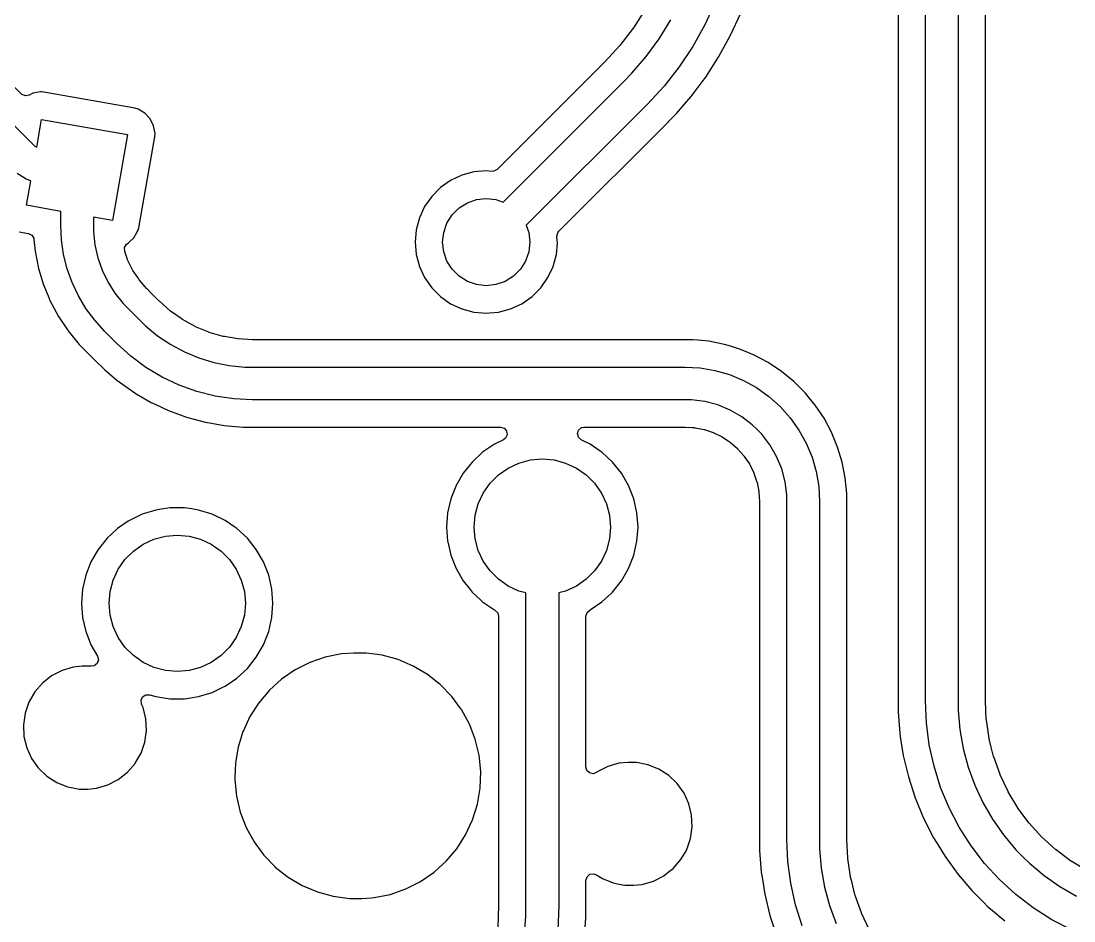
# Model space of a CAD drawing. Extents: x 68 to 346, y -197 to -84.
# Drawn here: x 174.89 to 194.19, y -158.45 to -141.94 of the extents above; entities that cross this region are included whole.
import ezdxf

# ---------------------------------------------------------------- set-up
doc = ezdxf.new("R2010")
doc.units = 0
doc.layers.add('BLACK', color=7, linetype='CONTINUOUS')

msp = doc.modelspace()

# ---------------------------------------------------------------- linework, layer by layer
at = {"layer": 'BLACK', "linetype": 'CONTINUOUS'}
for p, q in [((190.969, -133.877), (190.969, -154.326)), ((191.47, -154.414), (191.47, -133.876)), ((192.07, -133.876), (192.07, -154.414)), ((192.57, -154.413), (192.57, -133.96)), ((187.617, -141.605), (187.428, -142.015)), ((186.33, -141.731), (186.115, -142.068)), ((187.897, -142.204), (188.083, -141.798)), ((174.892, -143.28), (173.577, -141.965)), ((186.112, -142.072), (185.869, -142.389)), ((186.115, -142.068), (186.112, -142.072)), ((186.59, -142.267), (186.801, -141.922)), ((187.428, -142.015), (187.207, -142.408)), ((186.353, -142.593), (186.59, -142.267)), ((187.684, -142.595), (187.897, -142.204)), ((173.256, -142.352), (175.098, -144.194)), ((185.865, -142.393), (185.593, -142.69)), ((185.869, -142.389), (185.865, -142.393)), ((187.207, -142.408), (186.957, -142.783)), ((186.09, -142.901), (186.353, -142.593)), ((187.443, -142.97), (187.684, -142.595)), ((187.684, -142.595), (187.684, -142.595)), ((185.593, -142.69), (183.618, -144.665)), ((186.957, -142.783), (186.678, -143.137)), ((183.727, -145.264), (185.948, -143.044)), ((185.948, -143.044), (186.09, -142.901)), ((185.948, -143.044), (185.948, -143.044)), ((187.175, -143.327), (187.375, -143.061)), ((187.375, -143.061), (187.443, -142.97)), ((187.443, -142.97), (187.443, -142.97)), ((187.443, -142.97), (187.443, -142.97)), ((175.245, -143.242), (175.103, -143.269)), ((175.265, -143.244), (175.245, -143.242)), ((175.245, -143.242), (175.245, -143.242)), ((175.245, -143.242), (175.245, -143.242)), ((175.304, -143.247), (175.265, -143.244)), ((176.974, -143.541), (175.304, -143.247)), ((175.304, -143.247), (175.304, -143.247)), ((175.304, -143.247), (175.304, -143.247)), ((186.678, -143.137), (186.372, -143.468)), ((174.902, -143.289), (174.892, -143.28)), ((174.967, -143.315), (174.902, -143.289)), ((175.035, -143.303), (174.967, -143.315)), ((175.103, -143.269), (175.035, -143.303)), ((175.103, -143.269), (175.103, -143.269)), ((175.103, -143.269), (175.103, -143.269)), ((187.052, -143.47), (187.175, -143.327)), ((177.032, -143.558), (176.974, -143.541)), ((176.974, -143.541), (176.974, -143.541)), ((177.156, -143.631), (177.032, -143.558)), ((177.032, -143.558), (177.032, -143.558)), ((177.255, -143.736), (177.156, -143.631)), ((177.156, -143.631), (177.156, -143.631)), ((177.156, -143.631), (177.156, -143.631)), ((186.372, -143.468), (184.152, -145.688)), ((186.372, -143.468), (186.372, -143.468)), ((186.883, -143.664), (186.905, -143.639)), ((186.905, -143.639), (187.052, -143.47)), ((175.174, -144.259), (175.265, -143.748)), ((175.265, -143.748), (176.84, -144.026)), ((177.319, -143.864), (177.255, -143.736)), ((184.75, -145.797), (186.758, -143.79)), ((186.758, -143.79), (186.759, -143.789)), ((186.758, -143.79), (186.758, -143.79)), ((186.759, -143.788), (186.883, -143.664)), ((186.759, -143.789), (186.759, -143.788)), ((176.84, -144.026), (176.562, -145.601)), ((177.346, -144.006), (177.319, -143.864)), ((177.342, -144.065), (177.346, -144.006)), ((175.098, -144.194), (175.098, -144.194)), ((175.098, -144.194), (175.141, -144.237)), ((177.047, -145.734), (177.342, -144.065)), ((175.141, -144.237), (175.174, -144.259)), ((174.982, -144.842), (174.819, -144.742)), ((182.971, -144.771), (182.765, -144.867)), ((183.191, -144.712), (182.971, -144.771)), ((182.971, -144.771), (182.971, -144.771)), ((183.418, -144.692), (183.191, -144.712)), ((183.191, -144.712), (183.191, -144.712)), ((183.52, -144.701), (183.418, -144.692)), ((183.418, -144.692), (183.418, -144.692)), ((183.557, -144.699), (183.52, -144.701)), ((183.618, -144.665), (183.557, -144.699)), ((175.066, -144.877), (174.982, -144.842)), ((174.987, -145.323), (175.066, -144.877)), ((182.765, -144.867), (182.579, -144.998)), ((182.765, -144.867), (182.765, -144.867)), ((182.418, -145.159), (182.287, -145.345)), ((182.579, -144.998), (182.418, -145.159)), ((175.614, -145.434), (174.987, -145.323)), ((182.287, -145.345), (182.191, -145.551)), ((182.287, -145.345), (182.287, -145.345)), ((182.792, -145.499), (182.919, -145.372)), ((182.919, -145.372), (183.071, -145.277)), ((183.071, -145.277), (183.24, -145.218)), ((183.24, -145.218), (183.418, -145.198)), ((183.418, -145.198), (183.596, -145.218)), ((183.596, -145.218), (183.727, -145.264)), ((175.614, -145.689), (175.614, -145.434)), ((176.562, -145.601), (176.214, -145.54)), ((176.214, -145.54), (176.214, -145.689)), ((182.191, -145.551), (182.132, -145.771)), ((182.191, -145.551), (182.191, -145.551)), ((182.697, -145.651), (182.792, -145.499)), ((175.627, -145.959), (175.614, -145.689)), ((175.614, -145.689), (175.614, -145.689)), ((175.614, -145.689), (175.614, -145.689)), ((176.214, -145.689), (176.214, -145.689)), ((176.214, -145.689), (176.214, -145.81)), ((177.03, -145.793), (177.047, -145.735)), ((177.047, -145.735), (177.047, -145.734)), ((177.047, -145.735), (177.047, -145.735)), ((182.638, -145.82), (182.697, -145.651)), ((184.152, -145.688), (184.198, -145.82)), ((174.853, -145.808), (175.021, -145.838)), ((175.021, -145.838), (175.084, -145.869)), ((175.084, -145.869), (175.119, -145.929)), ((175.119, -145.929), (175.123, -145.948)), ((175.123, -145.948), (175.144, -146.166)), ((176.214, -145.81), (176.241, -146.05)), ((176.871, -145.998), (176.957, -145.917)), ((176.957, -145.917), (177.012, -145.825)), ((177.012, -145.825), (177.03, -145.793)), ((177.03, -145.793), (177.03, -145.793)), ((182.132, -145.771), (182.112, -145.998)), ((182.132, -145.771), (182.132, -145.771)), ((182.618, -145.998), (182.638, -145.82)), ((184.198, -145.82), (184.218, -145.998)), ((184.714, -145.896), (184.728, -145.827)), ((184.721, -145.972), (184.714, -145.896)), ((184.728, -145.827), (184.75, -145.797)), ((175.666, -146.225), (175.627, -145.959)), ((176.241, -146.05), (176.294, -146.285)), ((176.785, -146.098), (176.82, -146.038)), ((176.788, -146.168), (176.785, -146.098)), ((176.82, -146.038), (176.849, -146.017)), ((176.849, -146.017), (176.852, -146.015)), ((176.852, -146.015), (176.871, -145.998)), ((182.112, -145.998), (182.112, -145.998)), ((182.112, -145.998), (182.132, -146.224)), ((182.638, -146.176), (182.618, -145.998)), ((184.218, -145.998), (184.198, -146.176)), ((184.703, -146.224), (184.722, -146.015)), ((184.723, -145.998), (184.721, -145.972)), ((184.722, -146.015), (184.723, -145.998)), ((184.723, -145.998), (184.723, -145.998)), ((175.144, -146.166), (175.144, -146.166)), ((175.144, -146.166), (175.207, -146.48)), ((175.732, -146.487), (175.666, -146.225)), ((176.294, -146.285), (176.374, -146.513)), ((176.826, -146.281), (176.788, -146.168)), ((176.838, -146.316), (176.826, -146.281)), ((176.841, -146.324), (176.838, -146.316)), ((176.933, -146.51), (176.841, -146.324)), ((182.132, -146.224), (182.132, -146.224)), ((182.132, -146.224), (182.191, -146.444)), ((182.697, -146.345), (182.638, -146.176)), ((184.198, -146.176), (184.139, -146.345)), ((184.645, -146.444), (184.703, -146.224)), ((175.207, -146.48), (175.207, -146.48)), ((175.207, -146.48), (175.299, -146.785)), ((175.823, -146.741), (175.732, -146.487)), ((176.374, -146.513), (176.479, -146.73)), ((176.937, -146.517), (176.933, -146.51)), ((177.026, -146.65), (176.937, -146.517)), ((182.191, -146.444), (182.191, -146.444)), ((182.191, -146.444), (182.287, -146.65)), ((182.792, -146.496), (182.697, -146.345)), ((182.919, -146.623), (182.792, -146.496)), ((184.043, -146.496), (183.917, -146.623)), ((184.139, -146.345), (184.043, -146.496)), ((184.548, -146.65), (184.645, -146.444)), ((177.052, -146.689), (177.026, -146.65)), ((177.057, -146.696), (177.052, -146.689)), ((177.196, -146.853), (177.057, -146.696)), ((182.287, -146.65), (182.287, -146.65)), ((182.287, -146.65), (182.418, -146.837)), ((183.071, -146.718), (182.919, -146.623)), ((183.24, -146.778), (183.071, -146.718)), ((183.765, -146.718), (183.596, -146.778)), ((183.917, -146.623), (183.765, -146.718)), ((184.418, -146.837), (184.548, -146.65)), ((175.299, -146.785), (175.383, -146.986)), ((175.938, -146.985), (175.823, -146.741)), ((176.479, -146.73), (176.607, -146.935)), ((177.198, -146.856), (177.196, -146.853)), ((177.264, -146.921), (177.198, -146.856)), ((177.422, -147.08), (177.264, -146.921)), ((177.264, -146.921), (177.264, -146.921)), ((182.418, -146.837), (182.579, -146.998)), ((183.418, -146.798), (183.24, -146.778)), ((183.596, -146.778), (183.418, -146.798)), ((184.257, -146.998), (184.418, -146.837)), ((175.383, -146.986), (175.416, -147.068)), ((175.416, -147.068), (175.422, -147.08)), ((175.422, -147.08), (175.444, -147.122)), ((176.077, -147.216), (175.938, -146.985)), ((176.607, -146.935), (176.758, -147.123)), ((177.424, -147.082), (177.422, -147.08)), ((177.623, -147.259), (177.424, -147.082)), ((182.579, -146.998), (182.579, -146.998)), ((182.579, -146.998), (182.765, -147.128)), ((184.071, -147.128), (184.257, -146.998)), ((175.444, -147.122), (175.572, -147.362)), ((176.238, -147.433), (176.077, -147.216)), ((176.758, -147.123), (176.843, -147.209)), ((176.843, -147.209), (176.843, -147.209)), ((176.843, -147.209), (176.843, -147.209)), ((176.843, -147.209), (177.069, -147.435)), ((177.628, -147.264), (177.623, -147.259)), ((177.84, -147.414), (177.628, -147.264)), ((182.765, -147.128), (182.971, -147.224)), ((182.971, -147.224), (183.191, -147.283)), ((183.191, -147.283), (183.353, -147.298)), ((183.353, -147.298), (183.418, -147.303)), ((183.418, -147.303), (183.48, -147.298)), ((183.418, -147.303), (183.418, -147.303)), ((183.418, -147.303), (183.418, -147.303)), ((183.48, -147.298), (183.644, -147.283)), ((183.644, -147.283), (183.864, -147.224)), ((183.864, -147.224), (184.071, -147.128)), ((175.572, -147.362), (175.749, -147.627)), ((176.419, -147.633), (176.238, -147.433)), ((177.069, -147.435), (177.069, -147.435)), ((177.069, -147.435), (177.17, -147.536)), ((177.844, -147.417), (177.84, -147.414)), ((177.85, -147.42), (177.844, -147.417)), ((178.081, -147.548), (177.85, -147.42)), ((175.749, -147.627), (175.749, -147.627)), ((175.749, -147.627), (175.749, -147.627)), ((175.749, -147.627), (175.952, -147.874)), ((176.645, -147.859), (176.419, -147.633)), ((176.419, -147.633), (176.419, -147.633)), ((177.17, -147.536), (177.392, -147.718)), ((178.087, -147.551), (178.081, -147.548)), ((178.331, -147.652), (178.087, -147.551)), ((178.338, -147.655), (178.331, -147.652)), ((178.592, -147.728), (178.338, -147.655)), ((175.952, -147.874), (176.033, -147.955)), ((176.901, -148.091), (176.645, -147.859)), ((176.645, -147.859), (176.645, -147.859)), ((176.645, -147.859), (176.645, -147.859)), ((176.645, -147.859), (176.645, -147.859)), ((177.392, -147.718), (177.631, -147.878)), ((177.631, -147.878), (177.884, -148.013)), ((178.599, -147.729), (178.592, -147.728)), ((178.616, -147.732), (178.599, -147.729)), ((178.86, -147.774), (178.616, -147.732)), ((178.866, -147.774), (178.86, -147.774)), ((179.132, -147.789), (178.866, -147.774)), ((179.136, -147.79), (179.132, -147.789)), ((187.062, -147.79), (179.136, -147.79)), ((187.208, -147.789), (187.062, -147.79)), ((187.295, -147.798), (187.208, -147.789)), ((187.208, -147.789), (187.208, -147.789)), ((187.498, -147.818), (187.295, -147.798)), ((187.637, -147.846), (187.498, -147.818)), ((187.498, -147.818), (187.498, -147.818)), ((187.498, -147.818), (187.498, -147.818)), ((187.784, -147.875), (187.637, -147.846)), ((187.878, -147.903), (187.784, -147.875)), ((176.033, -147.955), (176.033, -147.955)), ((176.033, -147.955), (176.255, -148.177)), ((177.884, -148.013), (178.149, -148.123)), ((188.063, -147.96), (187.878, -147.903)), ((188.141, -147.992), (188.063, -147.96)), ((188.063, -147.96), (188.063, -147.96)), ((188.063, -147.96), (188.063, -147.96)), ((188.333, -148.071), (188.141, -147.992)), ((188.59, -148.209), (188.333, -148.071)), ((176.255, -148.177), (176.255, -148.177)), ((176.255, -148.177), (176.415, -148.337)), ((177.178, -148.297), (176.901, -148.091)), ((178.149, -148.123), (178.423, -148.206)), ((178.423, -148.206), (178.705, -148.262)), ((178.705, -148.262), (178.99, -148.29)), ((188.832, -148.371), (188.59, -148.209)), ((188.59, -148.209), (188.59, -148.209)), ((188.59, -148.209), (188.59, -148.209)), ((176.415, -148.337), (176.415, -148.337)), ((176.415, -148.337), (176.415, -148.337)), ((176.415, -148.337), (176.644, -148.529)), ((177.474, -148.474), (177.178, -148.297)), ((178.99, -148.29), (179.134, -148.29)), ((179.134, -148.29), (179.134, -148.29)), ((179.134, -148.29), (179.134, -148.29)), ((179.134, -148.29), (187.062, -148.29)), ((187.062, -148.29), (187.062, -148.29)), ((187.062, -148.29), (187.338, -148.306)), ((187.338, -148.306), (187.611, -148.352)), ((187.611, -148.352), (187.877, -148.428)), ((187.877, -148.428), (188.133, -148.534)), ((189.058, -148.556), (188.832, -148.371)), ((176.644, -148.529), (176.684, -148.563)), ((176.684, -148.563), (176.684, -148.563)), ((176.684, -148.563), (176.971, -148.764)), ((177.787, -148.622), (177.474, -148.474)), ((178.112, -148.738), (177.787, -148.622)), ((188.133, -148.534), (188.375, -148.668)), ((189.161, -148.659), (189.058, -148.556)), ((189.058, -148.556), (189.058, -148.556)), ((189.197, -148.695), (189.161, -148.659)), ((189.161, -148.659), (189.161, -148.659)), ((176.971, -148.764), (176.999, -148.78)), ((176.999, -148.78), (177.276, -148.94)), ((178.447, -148.822), (178.112, -148.738)), ((178.789, -148.873), (178.447, -148.822)), ((188.375, -148.668), (188.601, -148.828)), ((188.601, -148.828), (188.807, -149.013)), ((189.221, -148.718), (189.197, -148.695)), ((189.197, -148.695), (189.197, -148.695)), ((189.236, -148.734), (189.221, -148.718)), ((189.221, -148.718), (189.221, -148.718)), ((189.264, -148.762), (189.236, -148.734)), ((189.338, -148.853), (189.264, -148.762)), ((189.449, -148.988), (189.338, -148.853)), ((177.276, -148.94), (177.276, -148.94)), ((177.276, -148.94), (177.276, -148.94)), ((177.276, -148.94), (177.359, -148.978)), ((177.359, -148.978), (177.594, -149.088)), ((179.134, -148.89), (178.789, -148.873)), ((187.062, -148.89), (179.134, -148.89)), ((179.134, -148.89), (179.134, -148.89)), ((179.134, -148.89), (179.134, -148.89)), ((187.184, -148.89), (187.062, -148.89)), ((187.062, -148.89), (187.062, -148.89)), ((187.062, -148.89), (187.062, -148.89)), ((187.427, -148.922), (187.184, -148.89)), ((187.664, -148.985), (187.427, -148.922)), ((187.89, -149.079), (187.664, -148.985)), ((188.807, -149.013), (188.807, -149.013)), ((188.807, -149.013), (188.992, -149.219)), ((189.611, -149.23), (189.449, -148.988)), ((177.594, -149.088), (177.594, -149.088)), ((177.594, -149.088), (177.924, -149.208)), ((177.924, -149.208), (178.063, -149.245)), ((188.102, -149.201), (187.89, -149.079)), ((188.296, -149.351), (188.102, -149.201)), ((188.992, -149.219), (189.152, -149.445)), ((189.749, -149.487), (189.611, -149.23)), ((189.611, -149.23), (189.611, -149.23)), ((189.611, -149.23), (189.611, -149.23)), ((178.063, -149.245), (178.263, -149.299)), ((178.263, -149.299), (178.263, -149.299)), ((178.263, -149.299), (178.263, -149.299)), ((178.263, -149.299), (178.381, -149.32)), ((178.381, -149.32), (178.609, -149.36)), ((178.609, -149.36), (178.958, -149.391)), ((178.958, -149.391), (179.134, -149.391)), ((179.134, -149.391), (183.678, -149.391)), ((183.678, -149.391), (183.745, -149.41)), ((183.745, -149.41), (183.791, -149.463)), ((185.11, -149.445), (185.164, -149.401)), ((185.164, -149.401), (185.213, -149.391)), ((185.213, -149.391), (186.978, -149.391)), ((186.978, -149.391), (186.978, -149.391)), ((186.978, -149.391), (187.06, -149.391)), ((187.06, -149.391), (187.064, -149.391)), ((187.064, -149.391), (187.188, -149.399)), ((187.188, -149.399), (187.236, -149.402)), ((187.236, -149.402), (187.244, -149.403)), ((187.244, -149.403), (187.412, -149.436)), ((188.383, -149.437), (188.296, -149.351)), ((183.772, -149.596), (183.732, -149.626)), ((183.801, -149.532), (183.772, -149.596)), ((183.791, -149.463), (183.801, -149.532)), ((185.089, -149.512), (185.11, -149.445)), ((185.107, -149.579), (185.089, -149.512)), ((185.159, -149.626), (185.107, -149.579)), ((187.412, -149.436), (187.42, -149.438)), ((187.42, -149.438), (187.581, -149.493)), ((187.581, -149.493), (187.589, -149.496)), ((187.589, -149.496), (187.742, -149.572)), ((187.742, -149.572), (187.749, -149.576)), ((187.749, -149.576), (187.854, -149.646)), ((188.469, -149.524), (188.383, -149.437)), ((188.383, -149.437), (188.383, -149.437)), ((188.619, -149.718), (188.469, -149.524)), ((189.152, -149.445), (189.286, -149.687)), ((189.86, -149.757), (189.749, -149.487)), ((183.568, -149.705), (183.351, -149.853)), ((183.732, -149.626), (183.568, -149.705)), ((183.568, -149.705), (183.568, -149.705)), ((185.323, -149.705), (185.159, -149.626)), ((185.509, -149.832), (185.323, -149.705)), ((185.323, -149.705), (185.323, -149.705)), ((185.323, -149.705), (185.323, -149.705)), ((185.323, -149.705), (185.323, -149.705)), ((187.854, -149.646), (187.891, -149.671)), ((187.891, -149.671), (187.898, -149.676)), ((187.898, -149.676), (187.931, -149.705)), ((187.931, -149.705), (188.024, -149.787)), ((188.024, -149.787), (188.026, -149.788)), ((188.026, -149.788), (188.032, -149.794)), ((188.032, -149.794), (188.142, -149.92)), ((188.741, -149.93), (188.619, -149.718)), ((189.286, -149.687), (189.391, -149.943)), ((189.945, -150.036), (189.86, -149.757)), ((183.351, -149.853), (183.159, -150.032)), ((184.018, -150.051), (184.229, -149.995)), ((184.229, -149.995), (184.446, -149.976)), ((184.446, -149.976), (184.663, -149.995)), ((184.663, -149.995), (184.873, -150.051)), ((185.54, -149.853), (185.509, -149.832)), ((185.732, -150.032), (185.54, -149.853)), ((188.142, -149.92), (188.144, -149.922)), ((188.144, -149.922), (188.149, -149.929)), ((188.149, -149.929), (188.242, -150.067)), ((188.835, -150.156), (188.741, -149.93)), ((189.391, -149.943), (189.468, -150.209)), ((183.159, -150.032), (182.995, -150.237)), ((183.642, -150.268), (183.821, -150.143)), ((183.821, -150.143), (184.018, -150.051)), ((184.873, -150.051), (185.071, -150.143)), ((185.071, -150.143), (185.249, -150.268)), ((185.896, -150.237), (185.732, -150.032)), ((185.732, -150.032), (185.732, -150.032)), ((185.732, -150.032), (185.732, -150.032)), ((188.242, -150.067), (188.244, -150.071)), ((188.244, -150.071), (188.248, -150.078)), ((188.248, -150.078), (188.324, -150.231)), ((188.898, -150.393), (188.835, -150.156)), ((190.002, -150.322), (189.945, -150.036)), ((182.995, -150.237), (182.864, -150.464)), ((183.488, -150.422), (183.642, -150.268)), ((185.249, -150.268), (185.403, -150.422)), ((186.027, -150.464), (185.896, -150.237)), ((188.324, -150.231), (188.327, -150.239)), ((188.327, -150.239), (188.382, -150.4)), ((188.93, -150.636), (188.898, -150.393)), ((189.468, -150.209), (189.514, -150.482)), ((190.03, -150.612), (190.002, -150.322)), ((182.864, -150.464), (182.768, -150.708)), ((183.363, -150.601), (183.488, -150.422)), ((185.403, -150.422), (185.528, -150.601)), ((186.123, -150.708), (186.027, -150.464)), ((188.382, -150.4), (188.384, -150.408)), ((188.384, -150.408), (188.417, -150.576)), ((188.417, -150.576), (188.418, -150.584)), ((188.418, -150.584), (188.429, -150.756)), ((189.514, -150.482), (189.53, -150.758)), ((182.768, -150.708), (182.71, -150.964)), ((182.768, -150.708), (182.768, -150.708)), ((183.271, -150.798), (183.363, -150.601)), ((185.528, -150.601), (185.62, -150.798)), ((186.181, -150.964), (186.123, -150.708)), ((188.429, -150.756), (188.429, -150.76)), ((188.429, -150.76), (188.429, -150.846)), ((188.93, -150.758), (188.93, -150.636)), ((188.93, -156.954), (188.93, -150.758)), ((188.93, -150.758), (188.93, -150.758)), ((188.93, -150.758), (188.93, -150.758)), ((189.53, -150.758), (189.53, -150.758)), ((189.53, -150.758), (189.53, -156.954)), ((190.03, -150.698), (190.03, -150.612)), ((190.03, -150.711), (190.03, -150.698)), ((190.03, -156.953), (190.03, -150.711)), ((190.03, -150.711), (190.03, -150.711)), ((177.36, -150.913), (177.11, -150.99)), ((177.458, -150.898), (177.36, -150.913)), ((177.36, -150.913), (177.36, -150.913)), ((177.36, -150.913), (177.36, -150.913)), ((177.62, -150.874), (177.458, -150.898)), ((177.882, -150.874), (177.62, -150.874)), ((177.62, -150.874), (177.62, -150.874)), ((178.017, -150.894), (177.882, -150.874)), ((177.882, -150.874), (177.882, -150.874)), ((178.142, -150.913), (178.017, -150.894)), ((178.392, -150.99), (178.142, -150.913)), ((178.142, -150.913), (178.142, -150.913)), ((178.142, -150.913), (178.142, -150.913)), ((182.71, -150.964), (182.69, -151.226)), ((182.71, -150.964), (182.71, -150.964)), ((183.215, -151.009), (183.271, -150.798)), ((185.62, -150.798), (185.677, -151.009)), ((186.201, -151.226), (186.181, -150.964)), ((186.181, -150.964), (186.181, -150.964)), ((186.181, -150.964), (186.181, -150.964)), ((188.429, -150.846), (188.429, -150.846)), ((188.429, -150.846), (188.429, -156.866)), ((176.854, -151.118), (176.657, -151.252)), ((176.873, -151.104), (176.854, -151.118)), ((177.11, -150.99), (176.873, -151.104)), ((176.873, -151.104), (176.873, -151.104)), ((176.873, -151.104), (176.873, -151.104)), ((176.873, -151.104), (176.873, -151.104)), ((178.629, -151.104), (178.392, -150.99)), ((178.392, -150.99), (178.392, -150.99)), ((178.807, -151.226), (178.629, -151.104)), ((178.629, -151.104), (178.629, -151.104)), ((178.629, -151.104), (178.629, -151.104)), ((178.629, -151.104), (178.629, -151.104)), ((183.196, -151.226), (183.215, -151.009)), ((185.677, -151.009), (185.696, -151.226)), ((176.657, -151.252), (176.464, -151.43)), ((178.845, -151.252), (178.807, -151.226)), ((179.038, -151.43), (178.845, -151.252)), ((182.69, -151.226), (182.69, -151.226)), ((182.69, -151.226), (182.71, -151.487)), ((183.215, -151.443), (183.196, -151.226)), ((185.696, -151.226), (185.677, -151.443)), ((186.181, -151.487), (186.201, -151.226)), ((186.201, -151.226), (186.201, -151.226)), ((176.464, -151.43), (176.301, -151.635)), ((176.947, -151.667), (177.126, -151.542)), ((177.126, -151.542), (177.323, -151.45)), ((177.323, -151.45), (177.534, -151.393)), ((177.534, -151.393), (177.751, -151.374)), ((177.751, -151.374), (177.968, -151.393)), ((177.968, -151.393), (178.179, -151.45)), ((178.179, -151.45), (178.376, -151.542)), ((178.376, -151.542), (178.554, -151.667)), ((179.201, -151.635), (179.038, -151.43)), ((179.038, -151.43), (179.038, -151.43)), ((179.038, -151.43), (179.038, -151.43)), ((182.71, -151.487), (182.71, -151.487)), ((182.71, -151.487), (182.71, -151.487)), ((182.71, -151.487), (182.71, -151.487)), ((182.71, -151.487), (182.712, -151.499)), ((182.712, -151.499), (182.768, -151.743)), ((183.271, -151.653), (183.215, -151.443)), ((185.677, -151.443), (185.62, -151.653)), ((186.123, -151.743), (186.181, -151.487)), ((186.181, -151.487), (186.181, -151.487)), ((176.301, -151.635), (176.169, -151.863)), ((176.793, -151.821), (176.947, -151.667)), ((178.554, -151.667), (178.709, -151.821)), ((179.333, -151.863), (179.201, -151.635)), ((182.768, -151.743), (182.768, -151.743)), ((182.768, -151.743), (182.768, -151.743)), ((182.768, -151.743), (182.864, -151.987)), ((183.363, -151.851), (183.271, -151.653)), ((185.62, -151.653), (185.528, -151.851)), ((186.027, -151.987), (186.123, -151.743)), ((176.169, -151.863), (176.074, -152.107)), ((176.668, -151.999), (176.793, -151.821)), ((178.709, -151.821), (178.834, -151.999)), ((179.428, -152.107), (179.333, -151.863)), ((183.488, -152.029), (183.363, -151.851)), ((185.528, -151.851), (185.403, -152.029)), ((176.074, -152.107), (176.015, -152.363)), ((176.074, -152.107), (176.074, -152.107)), ((176.576, -152.197), (176.668, -151.999)), ((178.834, -151.999), (178.926, -152.197)), ((179.487, -152.363), (179.428, -152.107)), ((182.864, -151.987), (182.995, -152.214)), ((183.642, -152.183), (183.488, -152.029)), ((185.403, -152.029), (185.249, -152.183)), ((185.896, -152.214), (186.027, -151.987)), ((176.52, -152.407), (176.576, -152.197)), ((178.926, -152.197), (178.982, -152.407)), ((182.995, -152.214), (183.12, -152.371)), ((183.821, -152.308), (183.642, -152.183)), ((184.018, -152.4), (183.821, -152.308)), ((185.071, -152.308), (184.873, -152.4)), ((185.249, -152.183), (185.071, -152.308)), ((185.732, -152.42), (185.896, -152.214)), ((176.015, -152.363), (175.996, -152.624)), ((176.015, -152.363), (176.015, -152.363)), ((176.501, -152.624), (176.52, -152.407)), ((178.982, -152.407), (179.001, -152.624)), ((179.506, -152.624), (179.487, -152.363)), ((179.487, -152.363), (179.487, -152.363)), ((179.487, -152.363), (179.487, -152.363)), ((183.12, -152.371), (183.159, -152.42)), ((183.159, -152.42), (183.314, -152.563)), ((184.146, -152.434), (184.018, -152.4)), ((184.146, -158.169), (184.146, -152.434)), ((184.873, -152.4), (184.746, -152.434)), ((184.746, -152.434), (184.746, -158.169)), ((185.54, -152.598), (185.709, -152.441)), ((185.709, -152.441), (185.732, -152.42)), ((185.732, -152.42), (185.732, -152.42)), ((185.732, -152.42), (185.732, -152.42)), ((175.996, -152.624), (175.996, -152.624)), ((175.996, -152.624), (176.015, -152.886)), ((176.52, -152.841), (176.501, -152.624)), ((179.001, -152.624), (178.982, -152.841)), ((179.487, -152.883), (179.506, -152.624)), ((179.506, -152.624), (179.506, -152.624)), ((183.314, -152.563), (183.351, -152.598)), ((183.351, -152.598), (183.568, -152.746)), ((185.323, -152.746), (185.54, -152.598)), ((176.015, -152.886), (176.015, -152.886)), ((176.015, -152.886), (176.074, -153.142)), ((176.576, -153.052), (176.52, -152.841)), ((178.982, -152.841), (178.926, -153.052)), ((179.428, -153.142), (179.487, -152.886)), ((179.487, -152.886), (179.487, -152.883)), ((183.568, -152.746), (183.575, -152.749)), ((183.575, -152.749), (183.627, -152.796)), ((183.627, -152.796), (183.645, -152.861)), ((183.645, -152.861), (183.645, -158.169)), ((185.246, -152.861), (185.266, -152.794)), ((185.246, -155.626), (185.246, -152.861)), ((185.266, -152.794), (185.316, -152.749)), ((185.316, -152.749), (185.323, -152.746)), ((176.668, -153.249), (176.576, -153.052)), ((178.926, -153.052), (178.834, -153.249)), ((176.074, -153.142), (176.074, -153.142)), ((176.074, -153.142), (176.074, -153.142)), ((176.074, -153.142), (176.136, -153.302)), ((176.793, -153.428), (176.668, -153.249)), ((178.834, -153.249), (178.709, -153.428)), ((179.333, -153.386), (179.428, -153.142)), ((176.136, -153.302), (176.169, -153.386)), ((176.169, -153.386), (176.29, -153.595)), ((176.947, -153.582), (176.793, -153.428)), ((178.709, -153.428), (178.554, -153.582)), ((179.201, -153.613), (179.333, -153.386)), ((176.306, -153.663), (176.284, -153.729)), ((176.29, -153.595), (176.306, -153.663)), ((177.126, -153.707), (176.947, -153.582)), ((178.554, -153.582), (178.376, -153.707)), ((179.038, -153.818), (179.201, -153.613)), ((180.466, -153.612), (180.181, -153.711)), ((180.761, -153.552), (180.466, -153.612)), ((180.987, -153.537), (180.761, -153.552)), ((180.761, -153.552), (180.761, -153.552)), ((181.213, -153.537), (180.987, -153.537)), ((180.987, -153.537), (180.987, -153.537)), ((181.42, -153.565), (181.213, -153.537)), ((181.511, -153.577), (181.42, -153.565)), ((181.802, -153.657), (181.511, -153.577)), ((182.079, -153.774), (181.802, -153.657)), ((181.802, -153.657), (181.802, -153.657)), ((175.639, -153.856), (175.448, -153.954)), ((175.845, -153.795), (175.639, -153.856)), ((176.006, -153.78), (175.845, -153.795)), ((175.845, -153.795), (175.845, -153.795)), ((176.167, -153.78), (176.006, -153.78)), ((176.171, -153.78), (176.167, -153.78)), ((176.229, -153.772), (176.171, -153.78)), ((176.284, -153.729), (176.229, -153.772)), ((177.323, -153.799), (177.126, -153.707)), ((177.534, -153.855), (177.323, -153.799)), ((177.751, -153.874), (177.534, -153.855)), ((177.968, -153.855), (177.751, -153.874)), ((178.179, -153.799), (177.968, -153.855)), ((178.376, -153.707), (178.179, -153.799)), ((178.845, -153.997), (179.038, -153.818)), ((179.913, -153.847), (179.664, -154.017)), ((180.181, -153.711), (179.913, -153.847)), ((180.181, -153.711), (180.181, -153.711)), ((182.339, -153.928), (182.079, -153.774)), ((175.448, -153.954), (175.279, -154.087)), ((178.629, -154.145), (178.845, -153.997)), ((179.664, -154.017), (179.441, -154.219)), ((182.517, -154.068), (182.339, -153.928)), ((182.339, -153.928), (182.339, -153.928)), ((182.339, -153.928), (182.339, -153.928)), ((175.138, -154.249), (175.031, -154.436)), ((175.279, -154.087), (175.138, -154.249)), ((175.279, -154.087), (175.279, -154.087)), ((178.142, -154.336), (178.392, -154.258)), ((178.392, -154.258), (178.587, -154.165)), ((178.587, -154.165), (178.629, -154.145)), ((178.629, -154.145), (178.629, -154.145)), ((178.629, -154.145), (178.629, -154.145)), ((179.441, -154.219), (179.246, -154.449)), ((182.575, -154.115), (182.517, -154.068)), ((182.784, -154.331), (182.575, -154.115)), ((175.031, -154.436), (174.96, -154.639)), ((177.088, -154.402), (177.117, -154.338)), ((177.098, -154.471), (177.088, -154.402)), ((177.117, -154.338), (177.176, -154.3)), ((177.176, -154.3), (177.246, -154.3)), ((177.246, -154.3), (177.247, -154.301)), ((177.247, -154.301), (177.36, -154.336)), ((177.36, -154.336), (177.62, -154.375)), ((177.62, -154.375), (177.882, -154.375)), ((177.882, -154.375), (178.142, -154.336)), ((179.246, -154.449), (179.084, -154.703)), ((182.883, -154.465), (182.784, -154.331)), ((190.969, -154.326), (190.969, -154.327)), ((190.969, -154.327), (190.969, -154.363)), ((190.969, -154.363), (190.969, -154.363)), ((190.969, -154.363), (190.969, -154.616)), ((191.488, -154.818), (191.47, -154.414)), ((191.47, -154.414), (191.47, -154.414)), ((191.47, -154.414), (191.47, -154.414)), ((192.07, -154.414), (192.07, -154.414)), ((192.07, -154.414), (192.07, -154.59)), ((192.571, -154.416), (192.57, -154.413)), ((192.587, -154.757), (192.571, -154.416)), ((174.96, -154.639), (174.93, -154.851)), ((174.96, -154.639), (174.96, -154.639)), ((177.111, -154.498), (177.098, -154.471)), ((177.128, -154.535), (177.111, -154.498)), ((177.178, -154.744), (177.128, -154.535)), ((182.954, -154.561), (182.883, -154.465)), ((182.963, -154.574), (182.954, -154.561)), ((183.108, -154.838), (182.963, -154.574)), ((190.969, -154.616), (190.969, -154.616)), ((190.969, -154.616), (191.001, -155.012)), ((192.07, -154.59), (192.101, -154.941)), ((177.189, -154.959), (177.178, -154.744)), ((179.084, -154.703), (178.958, -154.976)), ((179.084, -154.703), (179.084, -154.703)), ((183.216, -155.119), (183.108, -154.838)), ((191.54, -155.219), (191.488, -154.818)), ((192.588, -154.764), (192.587, -154.757)), ((192.638, -155.101), (192.588, -154.764)), ((174.93, -154.851), (174.93, -154.851)), ((174.93, -154.851), (174.94, -155.066)), ((177.158, -155.172), (177.189, -154.959)), ((178.944, -155.018), (178.868, -155.264)), ((178.957, -154.977), (178.944, -155.018)), ((178.958, -154.976), (178.957, -154.977)), ((191.001, -155.012), (191.001, -155.018)), ((191.001, -155.018), (191.016, -155.112)), ((192.101, -154.941), (192.162, -155.288)), ((174.94, -155.066), (174.991, -155.275)), ((177.088, -155.375), (177.158, -155.172)), ((183.286, -155.412), (183.216, -155.119)), ((191.016, -155.112), (191.064, -155.417)), ((191.628, -155.614), (191.54, -155.219)), ((192.639, -155.107), (192.638, -155.101)), ((192.679, -155.264), (192.639, -155.107)), ((174.991, -155.275), (174.991, -155.275)), ((174.991, -155.275), (175.079, -155.468)), ((177.052, -155.437), (177.088, -155.375)), ((178.868, -155.264), (178.826, -155.514)), ((183.316, -155.712), (183.286, -155.412)), ((191.064, -155.417), (191.064, -155.417)), ((191.064, -155.417), (191.159, -155.809)), ((192.162, -155.288), (192.253, -155.629)), ((192.722, -155.437), (192.679, -155.264)), ((175.079, -155.468), (175.08, -155.471)), ((175.08, -155.471), (175.204, -155.644)), ((176.839, -155.723), (176.98, -155.561)), ((176.98, -155.561), (176.981, -155.559)), ((176.981, -155.559), (177.052, -155.437)), ((178.818, -155.562), (178.809, -155.812)), ((178.826, -155.514), (178.818, -155.562)), ((185.851, -155.559), (185.645, -155.62)), ((186.011, -155.544), (185.851, -155.559)), ((185.851, -155.559), (185.851, -155.559)), ((186.172, -155.544), (186.011, -155.544)), ((186.383, -155.585), (186.172, -155.544)), ((186.172, -155.544), (186.172, -155.544)), ((186.583, -155.665), (186.383, -155.585)), ((192.724, -155.443), (192.722, -155.437)), ((192.722, -155.437), (192.722, -155.437)), ((192.839, -155.764), (192.724, -155.443)), ((175.204, -155.644), (175.205, -155.646)), ((175.205, -155.646), (175.205, -155.646)), ((175.205, -155.646), (175.36, -155.794)), ((175.36, -155.794), (175.36, -155.794)), ((175.36, -155.794), (175.36, -155.794)), ((175.36, -155.794), (175.541, -155.91)), ((176.67, -155.856), (176.839, -155.723)), ((183.306, -156.013), (183.316, -155.712)), ((185.263, -155.688), (185.246, -155.626)), ((185.313, -155.736), (185.263, -155.688)), ((185.382, -155.75), (185.313, -155.736)), ((185.447, -155.724), (185.382, -155.75)), ((185.454, -155.718), (185.447, -155.724)), ((185.645, -155.62), (185.454, -155.718)), ((186.764, -155.781), (186.583, -155.665)), ((186.919, -155.929), (186.764, -155.781)), ((191.75, -156), (191.628, -155.614)), ((192.253, -155.629), (192.374, -155.96)), ((192.841, -155.77), (192.839, -155.764)), ((192.987, -156.078), (192.841, -155.77)), ((175.541, -155.91), (175.741, -155.99)), ((175.741, -155.99), (175.846, -156.01)), ((176.273, -156.015), (176.479, -155.955)), ((176.479, -155.955), (176.658, -155.863)), ((176.658, -155.863), (176.67, -155.856)), ((178.809, -155.812), (178.808, -155.863)), ((178.808, -155.863), (178.838, -156.163)), ((187.044, -156.104), (186.919, -155.929)), ((186.919, -155.929), (186.919, -155.929)), ((186.919, -155.929), (186.919, -155.929)), ((191.159, -155.809), (191.283, -156.193)), ((192.374, -155.96), (192.523, -156.279)), ((175.846, -156.01), (175.952, -156.031)), ((175.952, -156.031), (175.952, -156.031)), ((175.952, -156.031), (176.113, -156.031)), ((176.113, -156.031), (176.273, -156.015)), ((176.113, -156.031), (176.113, -156.031)), ((178.838, -156.163), (178.838, -156.163)), ((178.838, -156.163), (178.908, -156.456)), ((183.256, -156.31), (183.306, -156.013)), ((187.133, -156.3), (187.044, -156.104)), ((191.904, -156.373), (191.75, -156)), ((192.99, -156.083), (192.987, -156.078)), ((193.165, -156.376), (192.99, -156.083)), ((183.167, -156.598), (183.256, -156.31)), ((187.184, -156.509), (187.133, -156.3)), ((191.283, -156.193), (191.283, -156.193)), ((191.283, -156.193), (191.283, -156.193)), ((191.283, -156.193), (191.438, -156.566)), ((192.091, -156.732), (191.904, -156.373)), ((192.523, -156.279), (192.699, -156.585)), ((193.168, -156.381), (193.165, -156.376)), ((193.165, -156.376), (193.165, -156.376)), ((193.371, -156.654), (193.168, -156.381)), ((178.908, -156.456), (178.908, -156.456)), ((178.908, -156.456), (179.016, -156.737)), ((187.194, -156.723), (187.184, -156.509)), ((191.438, -156.566), (191.438, -156.566)), ((191.438, -156.566), (191.621, -156.926)), ((179.016, -156.737), (179.016, -156.737)), ((179.016, -156.737), (179.161, -157.001)), ((183.04, -156.871), (183.167, -156.598)), ((187.164, -156.936), (187.194, -156.723)), ((192.308, -157.073), (192.091, -156.732)), ((192.699, -156.585), (192.901, -156.873)), ((193.375, -156.659), (193.371, -156.654)), ((193.604, -156.912), (193.375, -156.659)), ((182.878, -157.125), (183.04, -156.871)), ((187.093, -157.139), (187.164, -156.936)), ((188.429, -156.866), (188.429, -156.867)), ((188.429, -156.867), (188.429, -156.903)), ((188.429, -156.903), (188.429, -156.903)), ((188.429, -156.903), (188.429, -157.156)), ((188.948, -157.358), (188.93, -156.954)), ((188.93, -156.954), (188.93, -156.954)), ((188.93, -156.954), (188.93, -156.954)), ((189.53, -156.954), (189.53, -156.954)), ((189.53, -156.954), (189.53, -157.13)), ((190.031, -156.956), (190.03, -156.953)), ((190.047, -157.297), (190.031, -156.956)), ((191.621, -156.926), (191.715, -157.079)), ((192.901, -156.873), (193.128, -157.143)), ((193.608, -156.916), (193.604, -156.912)), ((193.713, -157.011), (193.608, -156.916)), ((179.161, -157.001), (179.161, -157.001)), ((179.161, -157.001), (179.302, -157.192)), ((182.683, -157.355), (182.878, -157.125)), ((187.063, -157.192), (187.093, -157.139)), ((189.53, -157.13), (189.561, -157.481)), ((191.715, -157.079), (191.832, -157.27)), ((192.555, -157.394), (192.308, -157.073)), ((193.128, -157.143), (193.252, -157.268)), ((193.861, -157.145), (193.713, -157.011)), ((193.866, -157.149), (193.861, -157.145)), ((194.139, -157.352), (193.866, -157.149)), ((179.302, -157.192), (179.34, -157.244)), ((179.34, -157.244), (179.549, -157.46)), ((186.845, -157.488), (186.986, -157.325)), ((186.986, -157.325), (187.033, -157.244)), ((187.033, -157.244), (187.063, -157.192)), ((188.429, -157.156), (188.429, -157.156)), ((188.429, -157.156), (188.461, -157.557)), ((190.048, -157.304), (190.047, -157.297)), ((190.098, -157.641), (190.048, -157.304)), ((191.832, -157.27), (191.832, -157.27)), ((191.832, -157.27), (191.832, -157.27)), ((191.832, -157.27), (192.069, -157.596)), ((193.252, -157.268), (193.252, -157.268)), ((193.252, -157.268), (193.377, -157.392)), ((179.549, -157.46), (179.55, -157.461)), ((179.55, -157.461), (179.786, -157.647)), ((182.46, -157.558), (182.683, -157.355)), ((186.755, -157.558), (186.845, -157.488)), ((189, -157.759), (188.948, -157.358)), ((189.561, -157.481), (189.622, -157.828)), ((192.828, -157.692), (192.555, -157.394)), ((193.377, -157.392), (193.647, -157.619)), ((194.144, -157.355), (194.139, -157.352)), ((194.437, -157.53), (194.144, -157.355)), ((179.786, -157.647), (179.786, -157.647)), ((179.786, -157.647), (179.786, -157.647)), ((179.786, -157.647), (180.045, -157.8)), ((181.943, -157.864), (182.211, -157.728)), ((182.211, -157.728), (182.46, -157.558)), ((185.246, -157.708), (185.266, -157.641)), ((185.246, -158.169), (185.246, -157.708)), ((185.266, -157.641), (185.319, -157.595)), ((185.319, -157.595), (185.388, -157.586)), ((185.388, -157.586), (185.437, -157.604)), ((185.437, -157.604), (185.547, -157.674)), ((185.547, -157.674), (185.746, -157.754)), ((186.279, -157.78), (186.485, -157.719)), ((186.485, -157.719), (186.676, -157.621)), ((186.676, -157.621), (186.708, -157.595)), ((186.708, -157.595), (186.755, -157.558)), ((188.461, -157.557), (188.461, -157.558)), ((188.461, -157.558), (188.475, -157.647)), ((188.475, -157.647), (188.524, -157.957)), ((190.099, -157.647), (190.098, -157.641)), ((190.12, -157.728), (190.099, -157.647)), ((190.178, -157.963), (190.12, -157.728)), ((192.069, -157.596), (192.32, -157.891)), ((193.126, -157.965), (192.828, -157.692)), ((192.828, -157.692), (192.828, -157.692)), ((193.647, -157.619), (193.935, -157.821)), ((180.045, -157.8), (180.322, -157.918)), ((180.322, -157.918), (180.613, -157.998)), ((181.658, -157.963), (181.943, -157.864)), ((185.746, -157.754), (185.852, -157.775)), ((185.852, -157.775), (185.957, -157.795)), ((185.957, -157.795), (185.957, -157.795)), ((185.957, -157.795), (186.118, -157.795)), ((186.118, -157.795), (186.279, -157.78)), ((186.118, -157.795), (186.118, -157.795)), ((189.088, -158.154), (189, -157.759)), ((189.622, -157.828), (189.713, -158.169)), ((192.32, -157.891), (192.331, -157.903)), ((192.331, -157.903), (192.474, -158.046)), ((193.935, -157.821), (194.241, -157.997)), ((180.613, -157.998), (180.911, -158.038)), ((180.911, -158.038), (180.911, -158.038)), ((180.911, -158.038), (181.137, -158.038)), ((181.137, -158.038), (181.311, -158.026)), ((181.311, -158.026), (181.363, -158.023)), ((181.363, -158.023), (181.658, -157.963)), ((188.524, -157.957), (188.524, -157.957)), ((188.524, -157.957), (188.619, -158.349)), ((190.182, -157.977), (190.178, -157.963)), ((190.184, -157.983), (190.182, -157.977)), ((190.299, -158.304), (190.184, -157.983)), ((192.474, -158.046), (192.509, -158.081)), ((192.509, -158.081), (192.536, -158.108)), ((192.536, -158.108), (192.536, -158.108)), ((192.536, -158.108), (192.617, -158.189)), ((193.447, -158.212), (193.126, -157.965)), ((183.645, -158.169), (183.628, -158.57)), ((184.146, -158.371), (184.146, -158.169)), ((184.146, -158.169), (184.146, -158.169)), ((184.746, -158.169), (184.728, -158.619)), ((184.746, -158.169), (184.746, -158.169)), ((185.246, -158.391), (185.246, -158.169)), ((189.21, -158.54), (189.088, -158.154)), ((189.713, -158.169), (189.834, -158.5)), ((190.301, -158.31), (190.299, -158.304)), ((190.447, -158.618), (190.301, -158.31)), ((192.617, -158.189), (192.666, -158.231)), ((192.666, -158.231), (192.924, -158.451)), ((193.788, -158.429), (193.447, -158.212)), ((184.114, -158.773), (184.146, -158.371)), ((185.214, -158.836), (185.246, -158.391)), ((188.619, -158.349), (188.743, -158.733)), ((194.147, -158.616), (193.788, -158.429))]:
    msp.add_line(p, q, dxfattribs=at)

doc.saveas('drawing.dxf')
